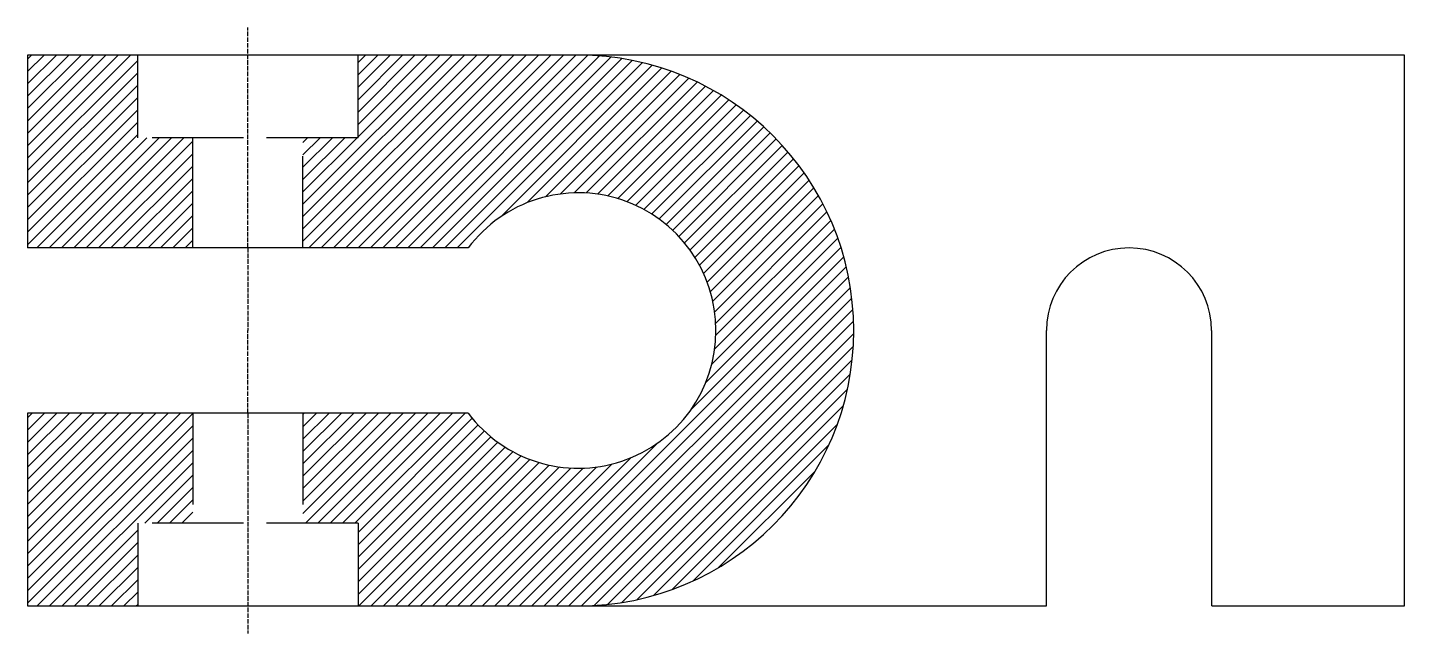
# Model space of a CAD drawing. Header units: centimetres. Extents: x 95 to 275, y 49 to 128.
import ezdxf

# ---------------------------------------------------------------- set-up
doc = ezdxf.new("R2010")
doc.units = ezdxf.units.CM
doc.linetypes.add('ACAD_ISO02W100', pattern=[15, 12, -3])
for name, color, linetype in [('Contur', 1, 'Continuous'), ('Linie punctata', 4, 'ACAD_ISO02W100'), ('Zona hasurata', 5, 'Continuous')]:
    doc.layers.add(name, color=color, linetype=linetype)

msp = doc.modelspace()

# ---------------------------------------------------------------- hatches: boundary and pattern name
at = {"layer": 'Zona hasurata'}
h = msp.add_hatch(dxfattribs=at)
h.set_pattern_fill('ANSI31', color=256, scale=0.361093)
h.paths.add_polyline_path([(94.82, 99.27), (116.48, 99.27), (116.48, 113.71), (109.26, 113.71), (109.26, 124.54), (94.82, 124.54)])
h.paths.add_polyline_path([(138.15, 113.71), (130.93, 113.71), (130.93, 99.27), (152.59, 99.27, -3), (152.59, 77.6), (130.93, 77.6), (130.93, 63.16), (138.15, 63.16), (138.15, 52.32), (167.04, 52.32, 1), (167.04, 124.54), (138.15, 124.54)])
h.paths.add_polyline_path([(94.82, 52.32), (109.26, 52.32), (109.26, 63.16), (116.48, 63.16), (116.48, 77.6), (94.82, 77.6)])

# ---------------------------------------------------------------- linework, layer by layer
msp.add_line((116.48, 99.27), (116.48, 113.71))
at = {"layer": 'Contur'}
for p, q in [((275.36, 124.54), (94.82, 124.54)), ((94.82, 124.54), (94.82, 99.27)), ((275.36, 52.32), (275.36, 124.54)), ((152.59, 99.27), (94.82, 99.27)), ((228.42, 52.32), (228.42, 88.43)), ((250.09, 52.32), (250.09, 88.43)), ((152.59, 77.6), (94.82, 77.6)), ((94.82, 77.6), (94.82, 52.32)), ((94.82, 52.32), (228.42, 52.32)), ((250.09, 52.32), (275.36, 52.32))]:
    msp.add_line(p, q, dxfattribs=at)
for centre, radius, start, end in [((167.04, 88.43), 36.11, 270, 90), ((167.04, 88.43), 18.05, 216.8699, 143.1301), ((239.25, 88.43), 10.83, 0, 180)]:
    msp.add_arc(centre, radius, start, end, dxfattribs=at)
at = {"layer": 'Linie punctata', "ltscale": 0.05}
for p, q in [((123.7, 99.27), (123.7, 128.15)), ((123.7, 99.27), (123.7, 88.43)), ((123.7, 77.6), (123.7, 88.43)), ((123.7, 77.6), (123.7, 48.71))]:
    msp.add_line(p, q, dxfattribs=at)
at = {"layer": 'Linie punctata'}
for p, q in [((109.26, 113.71), (109.26, 124.54)), ((138.15, 113.71), (138.15, 124.54)), ((138.15, 113.71), (109.26, 113.71)), ((116.48, 99.27), (116.48, 113.71)), ((130.93, 99.27), (130.93, 113.71)), ((116.48, 77.6), (116.48, 63.16)), ((130.93, 77.6), (130.93, 63.16)), ((138.15, 63.16), (109.26, 63.16)), ((109.26, 63.16), (109.26, 52.32)), ((138.15, 63.16), (138.15, 52.32))]:
    msp.add_line(p, q, dxfattribs=at)

doc.saveas('drawing.dxf')
